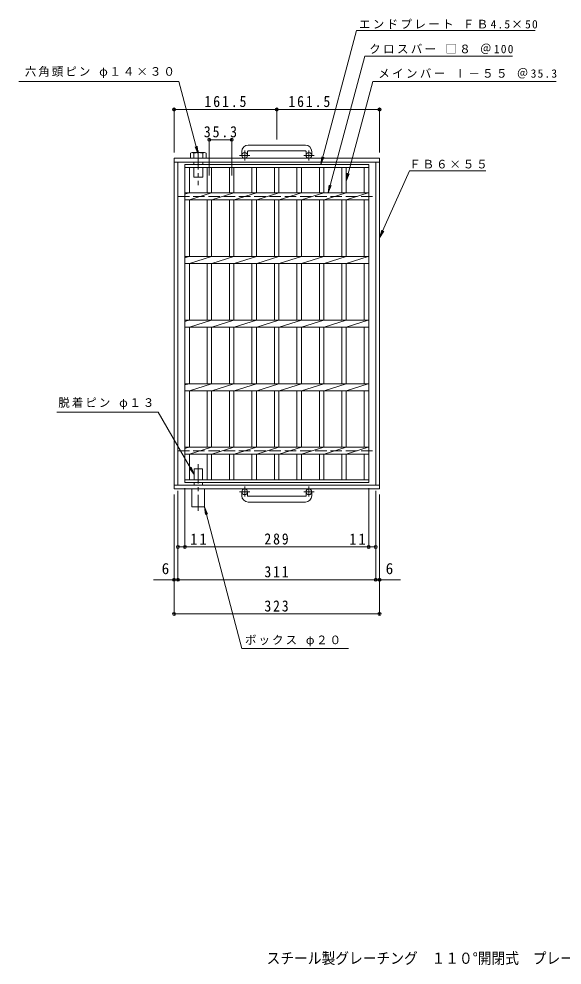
# Model space of a CAD drawing. Units: millimetres, scale not verified. Extents: x -901 to 877, y -823 to 694.
# Drawn here: x -901 to -47, y -793 to 694 of the extents above; entities that cross this region are included whole.
import ezdxf
from ezdxf.enums import TextEntityAlignment as Align

# ---------------------------------------------------------------- set-up
doc = ezdxf.new("R2010")
doc.units = ezdxf.units.MM
doc.header["$LTSCALE"] = 6
doc.header["$PDMODE"] = 32
doc.header["$PDSIZE"] = 4.8
doc.linetypes.add('CHAIN1', pattern=[8, 5, -1, 1, -1])
doc.linetypes.add('DASHED3', pattern=[4, 3, -1])
for name, color, linetype, lineweight in [('A-1', 2, 'Continuous', 9), ('A-2', 3, 'Continuous', 9), ('A-4', 7, 'Continuous', 9), ('A-5', 7, 'Continuous', 9), ('A-9', 4, 'Continuous', 9)]:
    doc.layers.add(name, color=color, linetype=linetype, lineweight=lineweight)
doc.layers.add('F-5_F-5ﾚｲﾔ', color=2, linetype='Continuous')
doc.styles.add('ＭＳ ゴシック', font='')
doc.styles.get('ＭＳ ゴシック').set_extended_font_data('MS Gothic')

msp = doc.modelspace()

# ---------------------------------------------------------------- linework, layer by layer
at = {"layer": 'A-1'}
for p, q in [((-450.975, 496.069), (-540.975, 496.069)), ((-550.975, 486.069), (-550.975, 479.969)), ((-541.975, 486.069), (-541.975, 479.969)), ((-540.975, 487.069), (-450.975, 487.069)), ((-449.975, 486.069), (-449.975, 479.969)), ((-440.975, 486.069), (-440.975, 479.969)), ((-657.475, 475.469), (-657.475, -44.531)), ((-657.475, 475.469), (-334.475, 475.469)), ((-657.475, 469.469), (-334.475, 469.469)), ((-651.475, 469.469), (-651.475, -38.531)), ((-340.475, 469.469), (-340.475, -38.531)), ((-334.475, 475.469), (-334.475, -44.531)), ((-657.475, -38.531), (-334.475, -38.531)), ((-657.475, -44.531), (-334.475, -44.531)), ((-550.975, -55.132), (-550.975, -49.031)), ((-541.975, -55.132), (-541.975, -49.031)), ((-540.975, -56.132), (-450.975, -56.132)), ((-449.975, -55.132), (-449.975, -49.031)), ((-440.975, -55.132), (-440.975, -49.031)), ((-450.975, -65.131), (-540.975, -65.131))]:
    msp.add_line(p, q, dxfattribs=at)
at = {"layer": 'A-1', "linetype": 'CHAIN1'}
for p, q in [((-538.312, 479.969), (-554.719, 479.969)), ((-546.475, 471.862), (-546.475, 487.459)), ((-437.312, 479.969), (-453.719, 479.969)), ((-445.474, 471.862), (-445.474, 487.459)), ((-546.475, -40.924), (-546.475, -56.521)), ((-445.474, -40.924), (-445.474, -56.521)), ((-538.312, -49.031), (-554.719, -49.031)), ((-437.312, -49.031), (-453.719, -49.031))]:
    msp.add_line(p, q, dxfattribs=at)
at = {"layer": 'A-1', "linetype": 'DASHED3'}
for p, q in [((-651.475, 415.469), (-340.475, 415.469)), ((-651.475, 15.469), (-340.475, 15.469))]:
    msp.add_line(p, q, dxfattribs=at)
at = {"layer": 'A-1'}
for centre in [(-546.475, 479.969), (-445.475, 479.969), (-546.475, -49.031), (-445.475, -49.031)]:
    msp.add_circle(centre, 4.5, dxfattribs=at)
for centre, radius, start, end in [((-540.975, 486.069), 10, 90, 180), ((-450.975, 486.069), 10, 0, 90), ((-540.975, 486.069), 1, 90, 180), ((-450.975, 486.069), 1, 0, 90), ((-540.975, -55.132), 10, 180, 270), ((-540.975, -55.132), 1, 180, 270), ((-450.975, -55.132), 10, 270, 0), ((-450.975, -55.132), 1, 270, 0)]:
    msp.add_arc(centre, radius, start, end, dxfattribs=at)
at = {"layer": 'A-2'}
for p, q in [((-640.474, -34.531), (-640.474, 465.469)), ((-640.474, 465.469), (-351.474, 465.469)), ((-351.474, 465.469), (-351.474, -34.531)), ((-640.474, 460.969), (-351.474, 460.969)), ((-633.474, 420.969), (-633.474, 460.969)), ((-605.574, 460.969), (-605.574, 420.969)), ((-598.574, 460.969), (-598.574, 420.969)), ((-570.274, 460.969), (-570.274, 420.969)), ((-563.274, 460.969), (-563.274, 420.969)), ((-534.974, 460.969), (-534.974, 420.969)), ((-527.974, 460.969), (-527.974, 420.969)), ((-499.674, 460.969), (-499.674, 420.969)), ((-492.674, 460.969), (-492.674, 420.969)), ((-464.374, 460.969), (-464.374, 420.969)), ((-457.374, 460.969), (-457.374, 420.969)), ((-429.074, 460.969), (-429.074, 420.969)), ((-422.074, 460.969), (-422.074, 420.969)), ((-393.774, 460.969), (-393.774, 420.969)), ((-386.774, 460.969), (-386.774, 420.969)), ((-358.475, 460.969), (-358.475, 420.969)), ((-640.474, 418.889), (-633.874, 420.969)), ((-640.474, 420.969), (-351.474, 420.969)), ((-633.474, 409.97), (-598.574, 420.969)), ((-598.174, 409.97), (-563.274, 420.969)), ((-562.874, 409.97), (-527.974, 420.969)), ((-527.574, 409.97), (-492.674, 420.969)), ((-492.274, 409.97), (-457.374, 420.969)), ((-456.974, 409.97), (-422.074, 420.969)), ((-421.674, 409.97), (-386.774, 420.969)), ((-387.173, 409.97), (-352.274, 420.969)), ((-640.474, 409.97), (-351.474, 409.97)), ((-633.474, 320.969), (-633.474, 409.97)), ((-605.574, 409.97), (-605.574, 320.969)), ((-598.574, 409.97), (-598.574, 320.969)), ((-570.274, 409.97), (-570.274, 320.969)), ((-563.274, 409.97), (-563.274, 320.969)), ((-534.974, 409.97), (-534.974, 320.969)), ((-527.974, 409.97), (-527.974, 320.969)), ((-499.674, 409.97), (-499.674, 320.969)), ((-492.674, 409.97), (-492.674, 320.969)), ((-464.374, 409.97), (-464.374, 320.969)), ((-457.374, 409.97), (-457.374, 320.969)), ((-429.074, 409.97), (-429.074, 320.969)), ((-422.074, 409.97), (-422.074, 320.969)), ((-393.774, 409.97), (-393.774, 320.969)), ((-386.774, 409.97), (-386.774, 320.969)), ((-358.475, 409.97), (-358.475, 320.969)), ((-640.474, 318.889), (-633.874, 320.969)), ((-640.474, 320.969), (-351.474, 320.969)), ((-633.474, 309.97), (-598.574, 320.969)), ((-598.174, 309.97), (-563.274, 320.969)), ((-562.874, 309.97), (-527.974, 320.969)), ((-527.574, 309.97), (-492.674, 320.969)), ((-492.274, 309.97), (-457.374, 320.969)), ((-456.974, 309.97), (-422.074, 320.969)), ((-421.674, 309.97), (-386.774, 320.969)), ((-387.173, 309.97), (-352.274, 320.969)), ((-640.474, 309.97), (-351.474, 309.97)), ((-633.474, 220.969), (-633.474, 309.97)), ((-605.574, 309.97), (-605.574, 220.969)), ((-598.574, 309.97), (-598.574, 220.969)), ((-570.274, 309.97), (-570.274, 220.969)), ((-563.274, 309.97), (-563.274, 220.969)), ((-534.974, 309.97), (-534.974, 220.969)), ((-527.974, 309.97), (-527.974, 220.969)), ((-499.674, 309.97), (-499.674, 220.969)), ((-492.674, 309.97), (-492.674, 220.969)), ((-464.374, 309.97), (-464.374, 220.969)), ((-457.374, 309.97), (-457.374, 220.969)), ((-429.074, 309.97), (-429.074, 220.969)), ((-422.074, 309.97), (-422.074, 220.969)), ((-393.774, 309.97), (-393.774, 220.969)), ((-386.774, 309.97), (-386.774, 220.969)), ((-358.475, 309.97), (-358.475, 220.969)), ((-640.474, 218.889), (-633.874, 220.969)), ((-640.474, 220.969), (-351.474, 220.969)), ((-640.474, 209.97), (-351.474, 209.97)), ((-633.474, 209.97), (-598.574, 220.969)), ((-633.474, 120.969), (-633.474, 209.97)), ((-605.574, 209.97), (-605.574, 120.969)), ((-598.574, 209.97), (-598.574, 120.969)), ((-598.174, 209.97), (-563.274, 220.969)), ((-570.274, 209.97), (-570.274, 120.969)), ((-563.274, 209.97), (-563.274, 120.969)), ((-562.874, 209.97), (-527.974, 220.969)), ((-534.974, 209.97), (-534.974, 120.969)), ((-527.974, 209.97), (-527.974, 120.969)), ((-527.574, 209.97), (-492.674, 220.969)), ((-499.674, 209.97), (-499.674, 120.969)), ((-492.674, 209.97), (-492.674, 120.969)), ((-492.274, 209.97), (-457.374, 220.969)), ((-464.374, 209.97), (-464.374, 120.969)), ((-457.374, 209.97), (-457.374, 120.969)), ((-456.974, 209.97), (-422.074, 220.969)), ((-429.074, 209.97), (-429.074, 120.969)), ((-422.074, 209.97), (-422.074, 120.969)), ((-421.674, 209.97), (-386.774, 220.969)), ((-393.774, 209.97), (-393.774, 120.969)), ((-387.173, 209.97), (-352.274, 220.969)), ((-386.774, 209.97), (-386.774, 120.969)), ((-358.475, 209.97), (-358.475, 120.969)), ((-640.474, 118.889), (-633.874, 120.969)), ((-640.474, 120.969), (-351.474, 120.969)), ((-633.474, 109.97), (-598.574, 120.969)), ((-598.174, 109.97), (-563.274, 120.969)), ((-562.874, 109.97), (-527.974, 120.969)), ((-527.574, 109.97), (-492.674, 120.969)), ((-492.274, 109.97), (-457.374, 120.969)), ((-456.974, 109.97), (-422.074, 120.969)), ((-421.674, 109.97), (-386.774, 120.969)), ((-387.173, 109.97), (-352.274, 120.969)), ((-640.474, 109.97), (-351.474, 109.97)), ((-633.474, 20.969), (-633.474, 109.97)), ((-605.574, 109.97), (-605.574, 20.969)), ((-598.574, 109.97), (-598.574, 20.969)), ((-570.274, 109.97), (-570.274, 20.969)), ((-563.274, 109.97), (-563.274, 20.969)), ((-534.974, 109.97), (-534.974, 20.969)), ((-527.974, 109.97), (-527.974, 20.969)), ((-499.674, 109.97), (-499.674, 20.969)), ((-492.674, 109.97), (-492.674, 20.969)), ((-464.374, 109.97), (-464.374, 20.969)), ((-457.374, 109.97), (-457.374, 20.969)), ((-429.074, 109.97), (-429.074, 20.969)), ((-422.074, 109.97), (-422.074, 20.969)), ((-393.774, 109.97), (-393.774, 20.969)), ((-386.774, 109.97), (-386.774, 20.969)), ((-358.475, 109.97), (-358.475, 20.969)), ((-640.474, 18.889), (-633.874, 20.969)), ((-640.474, 20.969), (-351.474, 20.969)), ((-633.474, 9.969), (-598.574, 20.969)), ((-598.174, 9.969), (-563.274, 20.969)), ((-562.874, 9.969), (-527.974, 20.969)), ((-527.574, 9.969), (-492.674, 20.969)), ((-492.274, 9.969), (-457.374, 20.969)), ((-456.974, 9.969), (-422.074, 20.969)), ((-421.674, 9.969), (-386.774, 20.969)), ((-387.173, 9.969), (-352.274, 20.969)), ((-640.474, 9.969), (-351.474, 9.969)), ((-633.474, -30.031), (-633.474, 9.969)), ((-605.574, 9.969), (-605.574, -30.031)), ((-598.574, 9.969), (-598.574, -30.031)), ((-570.274, 9.969), (-570.274, -30.031)), ((-563.274, 9.969), (-563.274, -30.031)), ((-534.974, 9.969), (-534.974, -30.031)), ((-527.974, 9.969), (-527.974, -30.031)), ((-499.674, 9.969), (-499.674, -30.031)), ((-492.674, 9.969), (-492.674, -30.031)), ((-464.374, 9.969), (-464.374, -30.031)), ((-457.374, 9.969), (-457.374, -30.031)), ((-429.074, 9.969), (-429.074, -30.031)), ((-422.074, 9.969), (-422.074, -30.031)), ((-393.774, 9.969), (-393.774, -30.031)), ((-386.774, 9.969), (-386.774, -30.031)), ((-358.475, 9.969), (-358.475, -30.031)), ((-351.474, -30.031), (-640.474, -30.031)), ((-351.474, -34.531), (-640.474, -34.531))]:
    msp.add_line(p, q, dxfattribs=at)
at = {"layer": 'A-4'}
for p, q in [((-657.475, 484.469), (-657.475, 553.913)), ((-657.475, 552.113), (-495.975, 552.113)), ((-495.975, 505.069), (-495.975, 553.913)), ((-495.975, 552.113), (-334.475, 552.113)), ((-334.475, 484.469), (-334.475, 553.913)), ((-602.074, 448.046), (-602.074, 506.258)), ((-566.774, 448.046), (-566.774, 506.258)), ((-602.074, 504.458), (-566.774, 504.458)), ((-640.474, -43.531), (-640.474, -137.567)), ((-351.474, -43.531), (-351.474, -137.567)), ((-657.475, -53.531), (-657.475, -242.979)), ((-651.475, -47.531), (-651.475, -189.212)), ((-340.475, -47.531), (-340.475, -189.212)), ((-334.475, -53.531), (-334.475, -242.979)), ((-651.474, -135.767), (-640.474, -135.767)), ((-651.474, -144.767), (-651.474, -137.567)), ((-640.474, -135.767), (-351.474, -135.767)), ((-351.474, -135.767), (-340.475, -135.767)), ((-689.815, -187.412), (-301.237, -187.412)), ((-657.475, -241.179), (-334.475, -241.179))]:
    msp.add_line(p, q, dxfattribs=at)
for p in [(-657.475, 552.113), (-495.975, 552.113), (-334.475, 552.113), (-602.074, 504.458), (-566.774, 504.458), (-651.474, -135.767), (-640.474, -135.767), (-351.474, -135.767), (-340.475, -135.767), (-657.475, -187.412), (-651.475, -187.412), (-340.475, -187.412), (-334.475, -187.412), (-657.475, -241.179), (-334.475, -241.179)]:
    msp.add_point(p, dxfattribs=at)
at = {"layer": 'A-5'}
for p, q in [((-415.135, 420.969), (-357.499, 636.069)), ((-357.499, 636.069), (-125.172, 636.069)), ((-650.074, 596.069), (-901.432, 596.069)), ((-619.475, 481.869), (-650.074, 596.069)), ((-386.774, 439.337), (-344.778, 596.069)), ((-344.778, 596.069), (-56.538, 596.069)), ((-619.475, 481.869), (-624.258, 493.418)), ((-619.475, 481.869), (-621.106, 494.262)), ((-427.004, 465.469), (-425.372, 477.862)), ((-427.004, 465.469), (-422.22, 477.018)), ((-386.774, 439.337), (-385.143, 451.73)), ((-386.774, 439.337), (-381.991, 450.886)), ((-334.475, 350.292), (-287.395, 455.568)), ((-287.395, 455.568), (-167.465, 455.568)), ((-415.135, 420.969), (-413.503, 433.362)), ((-415.135, 420.969), (-410.351, 432.518)), ((-334.475, 350.292), (-330.905, 362.271)), ((-334.475, 350.292), (-327.926, 360.939)), ((-682.289, 76.125), (-842.07, 76.125)), ((-625.789, -21.736), (-682.289, 76.125)), ((-625.789, -21.736), (-633.399, -11.819)), ((-625.789, -21.736), (-630.573, -10.188)), ((-609.474, -72.531), (-604.691, -84.08)), ((-609.474, -72.531), (-607.843, -84.924)), ((-609.474, -72.531), (-551.007, -295.477)), ((-551.007, -295.477), (-383.488, -295.477))]:
    msp.add_line(p, q, dxfattribs=at)
msp.add_lwpolyline([(-427.004, 465.469), (-370.574, 676.069), (-89.53, 676.069)], dxfattribs=at)
at = {"layer": 'A-9'}
for p, q in [((-629.194, 484.429), (-609.755, 484.429)), ((-626.475, 475.469), (-626.475, 483.389)), ((-612.474, 475.469), (-612.474, 483.389)), ((-607.036, 483.389), (-607.036, 475.469)), ((-626.475, 469.469), (-626.475, 465.469)), ((-612.475, 469.469), (-612.475, 465.469)), ((-626.475, 460.969), (-626.475, 445.469)), ((-612.475, 460.969), (-612.475, 445.469)), ((-626.475, 445.469), (-612.475, 445.469)), ((-625.975, -12.834), (-612.975, -12.834)), ((-625.975, -12.834), (-625.975, -30.031)), ((-612.975, -12.834), (-612.975, -30.031)), ((-625.975, -34.531), (-625.975, -38.531)), ((-612.975, -34.531), (-612.975, -38.531)), ((-609.474, -44.531), (-609.474, -72.531))]:
    msp.add_line(p, q, dxfattribs=at)
at = {"layer": 'A-9', "linetype": 'CHAIN1'}
for p, q in [((-619.475, 487.85), (-619.475, 432.893)), ((-619.475, -5.828), (-619.475, -79.023))]:
    msp.add_line(p, q, dxfattribs=at)
at = {"layer": 'A-9'}
for points in [[(-631.914, 483.389), (-631.914, 475.469), (-607.036, 475.469)], [(-629.475, -44.531), (-629.475, -72.531), (-609.474, -72.531)]]:
    msp.add_lwpolyline(points, dxfattribs=at)
for centre, radius, start, end in [((-629.194, 480.355), 4.074, 48.12389, 131.8763), ((-619.475, 460.363), 24.066, 73.09029, 106.90971), ((-609.755, 480.355), 4.074, 48.1237, 131.87611)]:
    msp.add_arc(centre, radius, start, end, dxfattribs=at)

# ---------------------------------------------------------------- texts
at = {"layer": 'A-4', "color": 2, "style": 'ＭＳ ゴシック'}
for p in [(-677.032, -183.812), (-324.846, -183.812)]:
    msp.add_text('6', height=17.6, dxfattribs=at).set_placement(p, align=Align.BOTTOM_LEFT)
at = {"layer": 'A-4', "color": 2, "char_height": 17.6, "attachment_point": 7, "style": 'ＭＳ ゴシック'}
for s, insert in [('\\T1.28;\\W0.9;161.5', (-609.725, 555.713)), ('\\T1.28;\\W0.9;161.5', (-477.865, 555.713)), ('\\T1.28;\\W0.9;35.3', (-610.674, 508.058)), ('\\T1.27;\\W0.95;11', (-632.128, -132.167)), ('\\T1.27;\\W0.9;289', (-515.475, -132.167)), ('\\T1.27;\\W0.95;11', (-382.076, -132.167)), ('\\T1.27;\\W0.9;311', (-515.475, -183.812)), ('\\T1.27;\\W0.9;323', (-515.475, -237.579))]:
    msp.add_mtext(s, dxfattribs=dict(at, insert=insert))
at = {"layer": 'A-5', "char_height": 13.2, "attachment_point": 7, "style": 'ＭＳ ゴシック'}
for s, insert in [('\\T1.21;エンドプレート\\~ＦＢ4.5×50', (-366.798, 678.763)), ('\\T1.21;クロスバー\\~□８\\~＠100', (-350.67, 639.289)), ('\\T1.18;六角頭ピン\\~φ１４×３０', (-892.116, 601.573)), ('\\T1.21;メインバー\\~Ⅰ－５５\\~＠35.3', (-336.434, 600.827)), ('\\T1.17;ＦＢ６×５５', (-287.679, 459.227)), ('\\T1.18;脱着ピン\\~φ１３', (-839.469, 80.881)), ('\\T1.18;ボックス\\~φ２０', (-545.911, -292.272))]:
    msp.add_mtext(s, dxfattribs=dict(at, insert=insert))
at = {"layer": 'F-5_F-5ﾚｲﾔ', "style": 'ＭＳ ゴシック', "width": 0.9}
msp.add_text('スチール製グレーチング\u3000１１０°開閉式\u3000プレーンタイプ', height=17.6, dxfattribs=at).set_placement((-512.046, -796.524), align=Align.BOTTOM_LEFT)

doc.saveas('drawing.dxf')
